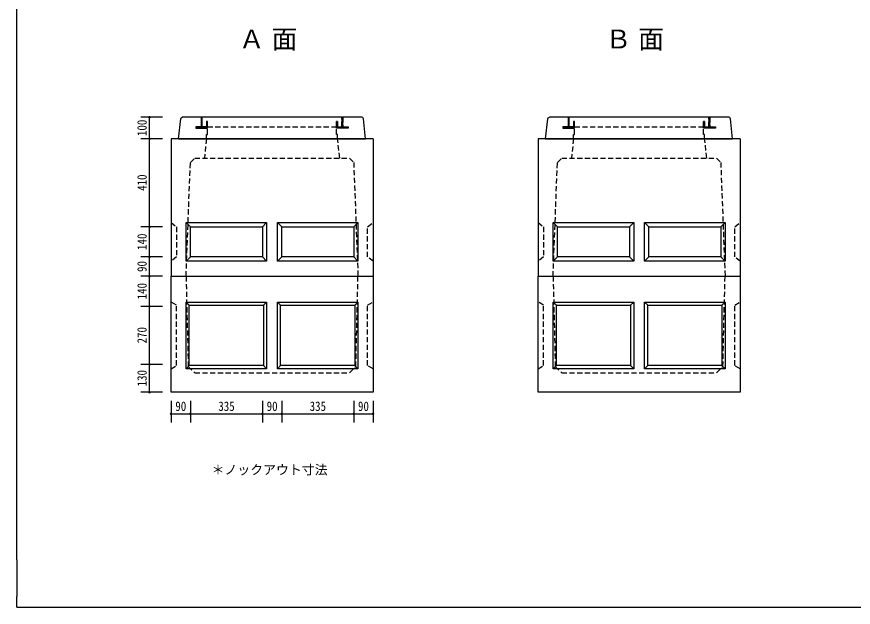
# Model space of a CAD drawing. Units: millimetres, scale not verified. Extents: x -3704 to 3796, y -2790 to 2696.
# Drawn here: x -3704 to 189, y -2790 to -42 of the extents above; entities that cross this region are included whole.
import ezdxf
from ezdxf.enums import TextEntityAlignment as Align

# ---------------------------------------------------------------- set-up
doc = ezdxf.new("R2010")
doc.units = ezdxf.units.MM
doc.header["$LTSCALE"] = 20
doc.linetypes.add('DASHED1', pattern=[1.8, 1.2, -0.6])
doc.layers.add('0-0_レイヤ_1', color=7, linetype='Continuous')
doc.layers.add('0-9_レイヤ10', color=7, linetype='Continuous')
doc.styles.add('HG丸ｺﾞｼｯｸM-PRO', font='')
doc.styles.add('ＭＳ ゴシック', font='')
doc.styles.get('HG丸ｺﾞｼｯｸM-PRO').set_extended_font_data('HG丸ｺﾞｼｯｸM-PRO')
doc.styles.get('ＭＳ ゴシック').set_extended_font_data('MS Gothic')

msp = doc.modelspace()

# ---------------------------------------------------------------- hatches: boundary and pattern name
at = {"layer": '0-9_レイヤ10'}
for points in [[(-3080.12, -510, 1), (-3092.12, -510, 1)], [(-3080.12, -610, 1), (-3092.12, -610, 1)], [(-3080.12, -1020, 1), (-3092.12, -1020, 1)], [(-3080.12, -1160, 1), (-3092.12, -1160, 1)], [(-3080.12, -1250, 1), (-3092.12, -1250, 1)], [(-3080.12, -1390, 1), (-3092.12, -1390, 1)], [(-3080.12, -1660, 1), (-3092.12, -1660, 1)], [(-3080.12, -1790, 1), (-3092.12, -1790, 1)], [(-2980.12, -1890, 1), (-2992.12, -1890, 1)], [(-2890.12, -1890, 1), (-2902.12, -1890, 1)], [(-2555.12, -1890, 1), (-2567.12, -1890, 1)], [(-2465.12, -1890, 1), (-2477.12, -1890, 1)], [(-2130.12, -1890, 1), (-2142.12, -1890, 1)], [(-2040.12, -1890, 1), (-2052.12, -1890, 1)]]:
    msp.add_hatch(color=256, dxfattribs=at).paths.add_polyline_path(points)

# ---------------------------------------------------------------- linework, layer by layer
at = {"layer": '0-0_レイヤ_1'}
for p, q in [((-3704.12, -2568.82), (-3704.12, 2646.47)), ((-2951.12, -610), (-2941.12, -517.5)), ((-2098.62, -510), (-2933.62, -510)), ((-2846.12, -512), (-2841.12, -512)), ((-2846.12, -514), (-2841.12, -514)), ((-2846.12, -516), (-2841.12, -516)), ((-2846.12, -518), (-2841.12, -518)), ((-2846.12, -520), (-2841.12, -520)), ((-2846.12, -522), (-2841.12, -522)), ((-2846.12, -524), (-2841.12, -524)), ((-2846.12, -526), (-2841.12, -526)), ((-2846.12, -528), (-2841.12, -528)), ((-2846.12, -530), (-2841.12, -530)), ((-2846.12, -532), (-2841.12, -532)), ((-2846.12, -534), (-2841.12, -534)), ((-2846.12, -536), (-2841.12, -536)), ((-2846.12, -538), (-2841.12, -538)), ((-2846.12, -540), (-2841.12, -540)), ((-2846.12, -542), (-2841.12, -542)), ((-2846.12, -544), (-2841.12, -544)), ((-2821.12, -530), (-2816.12, -530)), ((-2821.12, -532), (-2816.12, -532)), ((-2821.12, -534), (-2816.12, -534)), ((-2821.12, -536), (-2816.12, -536)), ((-2821.12, -538), (-2816.12, -538)), ((-2821.12, -540), (-2816.12, -540)), ((-2821.12, -542), (-2816.12, -542)), ((-2821.12, -544), (-2816.12, -544)), ((-2216.12, -530), (-2211.12, -530)), ((-2216.12, -532), (-2211.12, -532)), ((-2216.12, -534), (-2211.12, -534)), ((-2216.12, -536), (-2211.12, -536)), ((-2216.12, -538), (-2211.12, -538)), ((-2216.12, -540), (-2211.12, -540)), ((-2216.12, -542), (-2211.12, -542)), ((-2216.12, -544), (-2211.12, -544)), ((-2191.12, -512), (-2186.12, -512)), ((-2191.12, -514), (-2186.12, -514)), ((-2191.12, -516), (-2186.12, -516)), ((-2191.12, -518), (-2186.12, -518)), ((-2191.12, -520), (-2186.12, -520)), ((-2191.12, -522), (-2186.12, -522)), ((-2191.12, -524), (-2186.12, -524)), ((-2191.12, -526), (-2186.12, -526)), ((-2191.12, -528), (-2186.12, -528)), ((-2191.12, -530), (-2186.12, -530)), ((-2191.12, -532), (-2186.12, -532)), ((-2191.12, -534), (-2186.12, -534)), ((-2191.12, -536), (-2186.12, -536)), ((-2191.12, -538), (-2186.12, -538)), ((-2191.12, -540), (-2186.12, -540)), ((-2191.12, -542), (-2186.12, -542)), ((-2191.12, -544), (-2186.12, -544)), ((-1243.12, -610), (-1233.12, -517.5)), ((-390.62, -510), (-1225.62, -510)), ((-1138.12, -512), (-1133.12, -512)), ((-1138.12, -514), (-1133.12, -514)), ((-1138.12, -516), (-1133.12, -516)), ((-1138.12, -518), (-1133.12, -518)), ((-1138.12, -520), (-1133.12, -520)), ((-1138.12, -522), (-1133.12, -522)), ((-1138.12, -524), (-1133.12, -524)), ((-1138.12, -526), (-1133.12, -526)), ((-1138.12, -528), (-1133.12, -528)), ((-1138.12, -530), (-1133.12, -530)), ((-1138.12, -532), (-1133.12, -532)), ((-1138.12, -534), (-1133.12, -534)), ((-1138.12, -536), (-1133.12, -536)), ((-1138.12, -538), (-1133.12, -538)), ((-1138.12, -540), (-1133.12, -540)), ((-1138.12, -542), (-1133.12, -542)), ((-1138.12, -544), (-1133.12, -544)), ((-1113.12, -530), (-1108.12, -530)), ((-1113.12, -532), (-1108.12, -532)), ((-1113.12, -534), (-1108.12, -534)), ((-1113.12, -536), (-1108.12, -536)), ((-1113.12, -538), (-1108.12, -538)), ((-1113.12, -540), (-1108.12, -540)), ((-1113.12, -542), (-1108.12, -542)), ((-1113.12, -544), (-1108.12, -544)), ((-508.12, -530), (-503.12, -530)), ((-508.12, -532), (-503.12, -532)), ((-508.12, -534), (-503.12, -534)), ((-508.12, -536), (-503.12, -536)), ((-508.12, -538), (-503.12, -538)), ((-508.12, -540), (-503.12, -540)), ((-508.12, -542), (-503.12, -542)), ((-508.12, -544), (-503.12, -544)), ((-483.12, -512), (-478.12, -512)), ((-483.12, -514), (-478.12, -514)), ((-483.12, -516), (-478.12, -516)), ((-483.12, -518), (-478.12, -518)), ((-483.12, -520), (-478.12, -520)), ((-483.12, -522), (-478.12, -522)), ((-483.12, -524), (-478.12, -524)), ((-483.12, -526), (-478.12, -526)), ((-483.12, -528), (-478.12, -528)), ((-483.12, -530), (-478.12, -530)), ((-483.12, -532), (-478.12, -532)), ((-483.12, -534), (-478.12, -534)), ((-483.12, -536), (-478.12, -536)), ((-483.12, -538), (-478.12, -538)), ((-483.12, -540), (-478.12, -540)), ((-483.12, -542), (-478.12, -542)), ((-483.12, -544), (-478.12, -544)), ((-2871.12, -556), (-2821.12, -556)), ((-2871.12, -558), (-2821.12, -558)), ((-2871.12, -560), (-2821.12, -560)), ((-2846.12, -546), (-2841.12, -546)), ((-2846.12, -548), (-2841.12, -548)), ((-2846.12, -550), (-2841.12, -550)), ((-2846.12, -552), (-2841.12, -552)), ((-2846.12, -554), (-2841.12, -554)), ((-2821.12, -546), (-2816.12, -546)), ((-2821.12, -548), (-2816.12, -548)), ((-2821.12, -550), (-2816.12, -550)), ((-2821.12, -552), (-2816.12, -552)), ((-2821.12, -554), (-2816.12, -554)), ((-2821.12, -556), (-2816.12, -556)), ((-2821.12, -558), (-2816.12, -558)), ((-2821.12, -560), (-2816.12, -560)), ((-2216.12, -546), (-2211.12, -546)), ((-2216.12, -548), (-2211.12, -548)), ((-2216.12, -550), (-2211.12, -550)), ((-2216.12, -552), (-2211.12, -552)), ((-2216.12, -554), (-2211.12, -554)), ((-2216.12, -556), (-2161.12, -556)), ((-2216.12, -558), (-2161.12, -558)), ((-2191.12, -546), (-2186.12, -546)), ((-2191.12, -548), (-2186.12, -548)), ((-2191.12, -550), (-2186.12, -550)), ((-2191.12, -552), (-2186.12, -552)), ((-2191.12, -554), (-2186.12, -554)), ((-1163.12, -556), (-1113.12, -556)), ((-1163.12, -558), (-1113.12, -558)), ((-1163.12, -560), (-1113.12, -560)), ((-1138.12, -546), (-1133.12, -546)), ((-1138.12, -548), (-1133.12, -548)), ((-1138.12, -550), (-1133.12, -550)), ((-1138.12, -552), (-1133.12, -552)), ((-1138.12, -554), (-1133.12, -554)), ((-1113.12, -546), (-1108.12, -546)), ((-1113.12, -548), (-1108.12, -548)), ((-1113.12, -550), (-1108.12, -550)), ((-1113.12, -552), (-1108.12, -552)), ((-1113.12, -554), (-1108.12, -554)), ((-1113.12, -556), (-1108.12, -556)), ((-1113.12, -558), (-1108.12, -558)), ((-1113.12, -560), (-1108.12, -560)), ((-508.12, -546), (-503.12, -546)), ((-508.12, -548), (-503.12, -548)), ((-508.12, -550), (-503.12, -550)), ((-508.12, -552), (-503.12, -552)), ((-508.12, -554), (-503.12, -554)), ((-508.12, -556), (-453.12, -556)), ((-508.12, -558), (-453.12, -558)), ((-483.12, -546), (-478.12, -546)), ((-483.12, -548), (-478.12, -548)), ((-483.12, -550), (-478.12, -550)), ((-483.12, -552), (-478.12, -552)), ((-483.12, -554), (-478.12, -554)), ((-2986.12, -610), (-2986.12, -1250)), ((-2046.12, -610), (-2986.12, -610)), ((-2046.12, -610), (-2046.12, -1250)), ((-1278.12, -610), (-1278.12, -1250)), ((-338.12, -610), (-1278.12, -610)), ((-338.12, -610), (-338.12, -1250)), ((-2896.12, -1020), (-2916.12, -1000)), ((-2916.12, -1000), (-2541.12, -1000)), ((-2916.12, -1180), (-2916.12, -1000)), ((-2541.12, -1000), (-2561.12, -1020)), ((-2541.12, -1000), (-2541.12, -1180)), ((-2491.12, -1000), (-2471.12, -1020)), ((-2491.12, -1000), (-2116.12, -1000)), ((-2491.12, -1180), (-2491.12, -1000)), ((-2136.12, -1020), (-2116.12, -1000)), ((-2116.12, -1000), (-2116.12, -1180)), ((-1188.12, -1020), (-1208.12, -1000)), ((-1208.12, -1000), (-833.12, -1000)), ((-1208.12, -1180), (-1208.12, -1000)), ((-833.12, -1000), (-853.12, -1020)), ((-833.12, -1000), (-833.12, -1180)), ((-783.12, -1000), (-763.12, -1020)), ((-783.12, -1000), (-408.12, -1000)), ((-783.12, -1180), (-783.12, -1000)), ((-428.12, -1020), (-408.12, -1000)), ((-408.12, -1000), (-408.12, -1180)), ((-2896.12, -1020), (-2561.12, -1020)), ((-2896.12, -1160), (-2896.12, -1020)), ((-2561.12, -1020), (-2561.12, -1160)), ((-2471.12, -1020), (-2136.12, -1020)), ((-2471.12, -1160), (-2471.12, -1020)), ((-2136.12, -1020), (-2136.12, -1160)), ((-1188.12, -1020), (-853.12, -1020)), ((-1188.12, -1160), (-1188.12, -1020)), ((-853.12, -1020), (-853.12, -1160)), ((-763.12, -1020), (-428.12, -1020)), ((-763.12, -1160), (-763.12, -1020)), ((-428.12, -1020), (-428.12, -1160)), ((-2896.12, -1160), (-2916.12, -1180)), ((-2561.12, -1160), (-2896.12, -1160)), ((-2541.12, -1180), (-2561.12, -1160)), ((-2491.12, -1180), (-2471.12, -1160)), ((-2136.12, -1160), (-2471.12, -1160)), ((-2116.12, -1180), (-2136.12, -1160)), ((-1188.12, -1160), (-1208.12, -1180)), ((-853.12, -1160), (-1188.12, -1160)), ((-833.12, -1180), (-853.12, -1160)), ((-783.12, -1180), (-763.12, -1160)), ((-428.12, -1160), (-763.12, -1160)), ((-408.12, -1180), (-428.12, -1160)), ((-2541.12, -1180), (-2916.12, -1180)), ((-2116.12, -1180), (-2491.12, -1180)), ((-833.12, -1180), (-1208.12, -1180)), ((-408.12, -1180), (-783.12, -1180)), ((-2986.12, -1250), (-2046.12, -1250)), ((-1278.12, -1250), (-338.12, -1250)), ((-2916.12, -1370), (-2901.12, -1385)), ((-2541.12, -1370), (-2556.12, -1385)), ((-2491.12, -1370), (-2476.12, -1385)), ((-2131.12, -1385), (-2116.12, -1370)), ((-1208.12, -1370), (-1193.12, -1385)), ((-833.12, -1370), (-848.12, -1385)), ((-783.12, -1370), (-768.12, -1385)), ((-423.12, -1385), (-408.12, -1370)), ((-2541.12, -1680), (-2556.12, -1665)), ((-2116.12, -1680), (-2131.12, -1665)), ((-833.12, -1680), (-848.12, -1665)), ((-408.12, -1680), (-423.12, -1665)), ((-3704.12, -2568.82), (-3704.12, -2740.32)), ((-3704.12, -2790.32), (-3704.12, -2740.32)), ((-3704.12, -2790.32), (-3532.94, -2790.32))]:
    msp.add_line(p, q, dxfattribs=at)
at = {"layer": '0-0_レイヤ_1', "linetype": 'DASHED1'}
for p, q in [((-2816.12, -555), (-2216.12, -555)), ((-1108.12, -555), (-508.12, -555)), ((-2821.12, -610), (-2831.12, -700)), ((-2201.12, -700), (-2211.12, -610)), ((-1113.12, -610), (-1123.12, -700)), ((-493.12, -700), (-503.12, -610)), ((-2896.12, -720), (-2876.12, -700)), ((-2876.12, -700), (-2156.12, -700)), ((-2156.12, -700), (-2136.12, -720)), ((-1188.12, -720), (-1168.12, -700)), ((-1168.12, -700), (-448.12, -700)), ((-448.12, -700), (-428.12, -720)), ((-2916.12, -1250), (-2896.12, -720)), ((-2136.12, -720), (-2116.12, -1250)), ((-1208.12, -1250), (-1188.12, -720)), ((-428.12, -720), (-408.12, -1250)), ((-2986.12, -1000), (-2961.12, -1020)), ((-2071.12, -1020), (-2046.12, -1000)), ((-1278.12, -1000), (-1253.12, -1020)), ((-363.12, -1020), (-338.12, -1000)), ((-2961.12, -1020), (-2961.12, -1160)), ((-2071.12, -1160), (-2071.12, -1020)), ((-1253.12, -1020), (-1253.12, -1160)), ((-363.12, -1160), (-363.12, -1020)), ((-2961.12, -1160), (-2986.12, -1180)), ((-2046.12, -1180), (-2071.12, -1160)), ((-1253.12, -1160), (-1278.12, -1180)), ((-338.12, -1180), (-363.12, -1160))]:
    msp.add_line(p, q, dxfattribs=at)
at = {"layer": '0-0_レイヤ_1'}
for points in [[(-2951.12, -610), (-2081.12, -610), (-2091.12, -517.5)], [(-2941.12, -517.5), (-2939.11, -512.18), (-2933.62, -510)], [(-2841.12, -555), (-2841.12, -510), (-2846.12, -510), (-2846.12, -555)], [(-2091.12, -517.5), (-2093.57, -511.85), (-2098.62, -510)], [(-1243.12, -610), (-373.12, -610), (-383.12, -517.5)], [(-1233.12, -517.5), (-1231.11, -512.18), (-1225.62, -510)], [(-1133.12, -555), (-1133.12, -510), (-1138.12, -510), (-1138.12, -555)], [(-383.12, -517.5), (-385.57, -511.85), (-390.62, -510)], [(-2821.12, -555), (-2871.12, -555), (-2871.12, -560), (-2821.12, -560)], [(-1113.12, -555), (-1163.12, -555), (-1163.12, -560), (-1113.12, -560)], [(-2916.12, -1680), (-2901.12, -1665), (-2901.12, -1385), (-2556.12, -1385), (-2556.12, -1665), (-2901.12, -1665)], [(-2491.12, -1680), (-2476.12, -1665), (-2476.12, -1385), (-2131.12, -1385), (-2131.12, -1665), (-2476.12, -1665)], [(-1208.12, -1680), (-1193.12, -1665), (-1193.12, -1385), (-848.12, -1385), (-848.12, -1665), (-1193.12, -1665)], [(-783.12, -1680), (-768.12, -1665), (-768.12, -1385), (-423.12, -1385), (-423.12, -1665), (-768.12, -1665)], [(-3532.94, -2790.32), (3545.88, -2790.32), (3795.88, -2790.32), (3795.88, -2740.32)]]:
    msp.add_lwpolyline(points, dxfattribs=at)
at = {"layer": '0-0_レイヤ_1', "linetype": 'DASHED1'}
for points in [[(-2821.12, -610), (-2821.12, -590), (-2816.12, -590), (-2816.12, -530), (-2821.12, -530), (-2821.12, -555), (-2841.12, -555), (-2841.12, -510), (-2846.12, -510), (-2846.12, -555), (-2871.12, -555), (-2871.12, -560), (-2816.12, -560)], [(-2211.12, -610), (-2211.12, -590), (-2216.12, -590), (-2216.12, -530), (-2211.12, -530), (-2211.12, -555), (-2191.12, -555), (-2191.12, -510), (-2186.12, -510), (-2186.12, -555), (-2161.12, -555), (-2161.12, -560), (-2216.12, -560)], [(-1113.12, -610), (-1113.12, -590), (-1108.12, -590), (-1108.12, -530), (-1113.12, -530), (-1113.12, -555), (-1133.12, -555), (-1133.12, -510), (-1138.12, -510), (-1138.12, -555), (-1163.12, -555), (-1163.12, -560), (-1108.12, -560)], [(-503.12, -610), (-503.12, -590), (-508.12, -590), (-508.12, -530), (-503.12, -530), (-503.12, -555), (-483.12, -555), (-483.12, -510), (-478.12, -510), (-478.12, -555), (-453.12, -555), (-453.12, -560), (-508.12, -560)], [(-2916.12, -1250), (-2906.12, -1670), (-2876.12, -1700), (-2156.12, -1700), (-2126.12, -1670), (-2116.12, -1250)], [(-1208.12, -1250), (-1198.12, -1670), (-1168.12, -1700), (-448.12, -1700), (-418.12, -1670), (-408.12, -1250)], [(-2986.12, -1680), (-2961.12, -1665), (-2961.12, -1385), (-2986.12, -1370)], [(-2046.12, -1680), (-2071.12, -1665), (-2071.12, -1385), (-2046.12, -1370)], [(-1278.12, -1680), (-1253.12, -1665), (-1253.12, -1385), (-1278.12, -1370)], [(-338.12, -1680), (-363.12, -1665), (-363.12, -1385), (-338.12, -1370)]]:
    msp.add_lwpolyline(points, dxfattribs=at)
at = {"layer": '0-0_レイヤ_1'}
for points in [[(-2816.12, -560), (-2816.12, -530), (-2821.12, -530), (-2821.12, -560)], [(-2216.12, -555), (-2211.12, -555), (-2211.12, -530), (-2216.12, -530)], [(-2191.12, -555), (-2186.12, -555), (-2186.12, -510), (-2191.12, -510)], [(-1108.12, -560), (-1108.12, -530), (-1113.12, -530), (-1113.12, -560)], [(-508.12, -555), (-503.12, -555), (-503.12, -530), (-508.12, -530)], [(-483.12, -555), (-478.12, -555), (-478.12, -510), (-483.12, -510)], [(-2216.12, -555), (-2161.12, -555), (-2161.12, -560), (-2216.12, -560)], [(-508.12, -555), (-453.12, -555), (-453.12, -560), (-508.12, -560)], [(-2986.12, -1790), (-2986.12, -1250), (-2046.12, -1250), (-2046.12, -1790)], [(-1278.12, -1790), (-1278.12, -1250), (-338.12, -1250), (-338.12, -1790)], [(-2916.12, -1680), (-2916.12, -1370), (-2541.12, -1370), (-2541.12, -1680)], [(-2491.12, -1680), (-2491.12, -1370), (-2116.12, -1370), (-2116.12, -1680)], [(-1208.12, -1680), (-1208.12, -1370), (-833.12, -1370), (-833.12, -1680)], [(-783.12, -1680), (-783.12, -1370), (-408.12, -1370), (-408.12, -1680)]]:
    msp.add_lwpolyline(points, close=True, dxfattribs=at)
at = {"layer": '0-9_レイヤ10'}
for p, q in [((-3026.12, -510), (-3126.12, -510)), ((-3086.12, -610), (-3086.12, -510)), ((-3026.12, -610), (-3126.12, -610)), ((-3086.12, -1020), (-3086.12, -610)), ((-3026.12, -1020), (-3126.12, -1020)), ((-3086.12, -1160), (-3086.12, -1020)), ((-3026.12, -1160), (-3126.12, -1160)), ((-3086.12, -1250), (-3086.12, -1160)), ((-3026.12, -1250), (-3126.12, -1250)), ((-3086.12, -1390), (-3086.12, -1250)), ((-3026.12, -1390), (-3126.12, -1390)), ((-3086.12, -1660), (-3086.12, -1390)), ((-3026.12, -1660), (-3126.12, -1660)), ((-3086.12, -1790), (-3086.12, -1660)), ((-3026.12, -1790), (-3126.12, -1790)), ((-2986.12, -1830), (-2986.12, -1930)), ((-2896.12, -1830), (-2896.12, -1930)), ((-2561.12, -1830), (-2561.12, -1930)), ((-2471.12, -1830), (-2471.12, -1930)), ((-2136.12, -1830), (-2136.12, -1930)), ((-2046.12, -1830), (-2046.12, -1930)), ((-2986.12, -1890), (-2896.12, -1890)), ((-2896.12, -1890), (-2561.12, -1890)), ((-2561.12, -1890), (-2471.12, -1890)), ((-2471.12, -1890), (-2136.12, -1890)), ((-2136.12, -1890), (-2046.12, -1890))]:
    msp.add_line(p, q, dxfattribs=at)

# ---------------------------------------------------------------- texts
at = {"layer": '0-0_レイヤ_1', "style": 'HG丸ｺﾞｼｯｸM-PRO'}
for s, p in [('Ａ 面', (-2670.67, -216.34)), ('Ｂ 面', (-964.65, -216.34))]:
    msp.add_text(s, height=87.98, dxfattribs=at).set_placement(p, align=Align.BOTTOM_LEFT)
at = {"layer": '0-9_レイヤ10', "style": 'ＭＳ ゴシック', "width": 0.85}
for s, p in [('100', (-3086.12, -597.5)), ('410', (-3086.12, -852.5)), ('140', (-3086.12, -1127.5)), ('90', (-3086.12, -1230)), ('140', (-3086.12, -1357.5)), ('270', (-3086.12, -1562.5)), ('130', (-3086.12, -1762.5))]:
    msp.add_text(s, height=43.99, rotation=90, dxfattribs=at).set_placement(p, align=Align.BOTTOM_LEFT)
for s, p in [('90', (-2966.12, -1890)), ('335', (-2766.12, -1890)), ('90', (-2541.12, -1890)), ('335', (-2341.12, -1890)), ('90', (-2116.12, -1890))]:
    msp.add_text(s, height=43.99, dxfattribs=at).set_placement(p, align=Align.BOTTOM_LEFT)
at = {"layer": '0-9_レイヤ10', "style": 'HG丸ｺﾞｼｯｸM-PRO'}
msp.add_text('＊ノックアウト寸法', height=43.99, dxfattribs=at).set_placement((-2797.61, -2185.44), align=Align.BOTTOM_LEFT)

doc.saveas('drawing.dxf')
